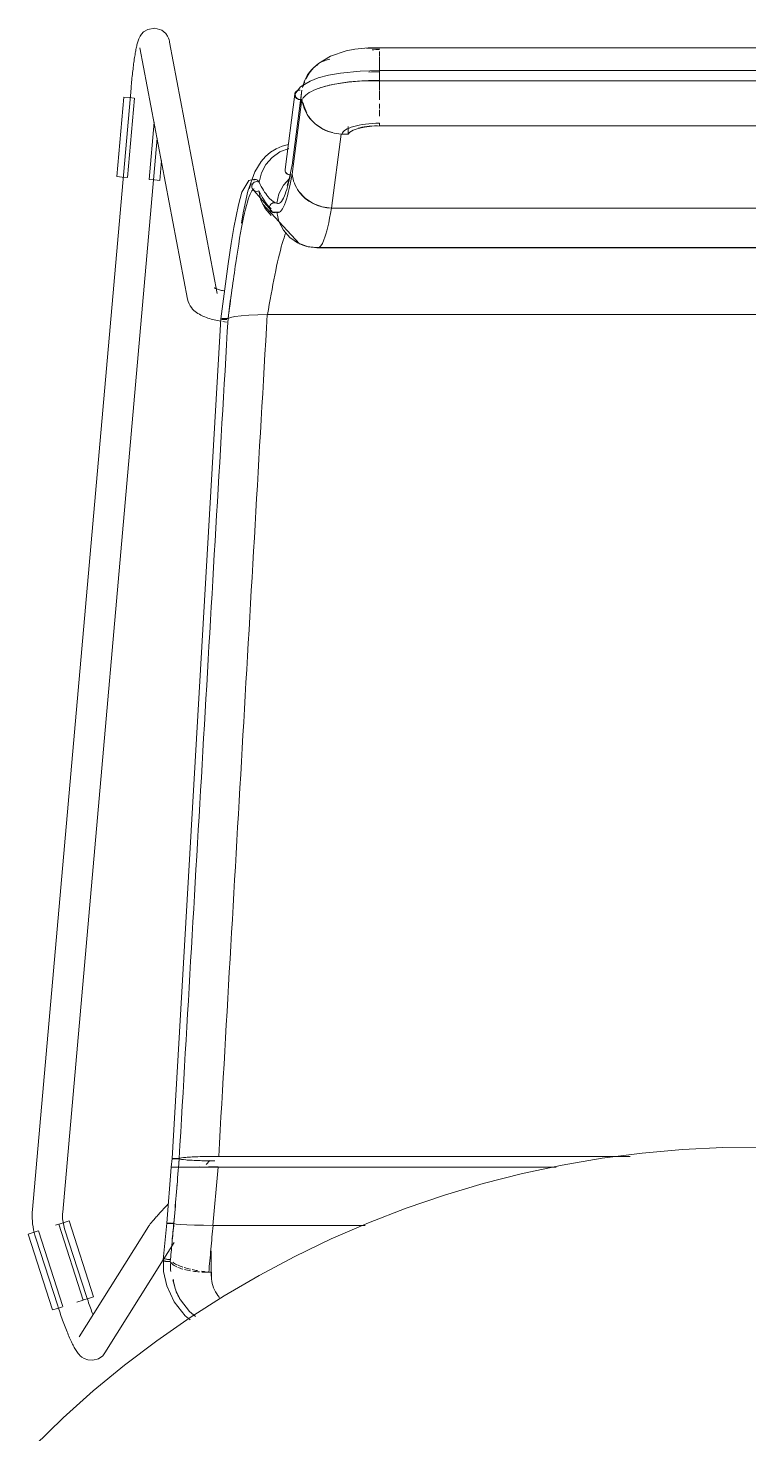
# Model space of a CAD drawing. Header units: millimetres. Extents: x 155927 to 317870, y -36033 to 97293.
# Drawn here: x 230033 to 230318, y 31394 to 31950 of the extents above; entities that cross this region are included whole.
import ezdxf

# ---------------------------------------------------------------- set-up
doc = ezdxf.new("R2010")
doc.units = ezdxf.units.MM
doc.header["$MEASUREMENT"] = 0
doc.layers.add('I-FURN', color=8, linetype='CONTINUOUS', lineweight=9)

msp = doc.modelspace()

# ---------------------------------------------------------------- linework, layer by layer
at = {"layer": 'I-FURN'}
for p, q in [((230077.47, 31946.18), (230077.26, 31945.7)), ((230077.78, 31946.74), (230077.47, 31946.18)), ((230078.26, 31947.44), (230077.78, 31946.74)), ((230079.11, 31948.35), (230078.26, 31947.44)), ((230080.77, 31949.39), (230079.11, 31948.35)), ((230083.53, 31949.88), (230080.77, 31949.39)), ((230086.28, 31949.04), (230083.53, 31949.88)), ((230086.28, 31949.04), (230087.85, 31947.72)), ((230087.85, 31947.72), (230088.6, 31946.64)), ((230088.6, 31946.64), (230088.98, 31945.84)), ((230076.01, 31940.96), (230075.92, 31940.45)), ((230076.11, 31941.46), (230076.01, 31940.96)), ((230076.2, 31941.94), (230076.11, 31941.46)), ((230076.3, 31942.4), (230076.2, 31941.94)), ((230076.4, 31942.84), (230076.3, 31942.4)), ((230076.5, 31943.27), (230076.4, 31942.84)), ((230076.6, 31943.68), (230076.5, 31943.27)), ((230076.71, 31944.08), (230076.6, 31943.68)), ((230076.82, 31944.48), (230076.71, 31944.08)), ((230076.95, 31944.87), (230076.82, 31944.48)), ((230077.09, 31945.28), (230076.95, 31944.87)), ((230077.26, 31945.7), (230077.09, 31945.28)), ((230077.62, 31942.05), (230096.44, 31842.76)), ((230088.98, 31945.84), (230089.19, 31945.22)), ((230089.19, 31945.22), (230089.33, 31944.7)), ((230089.33, 31944.7), (230089.41, 31944.28)), ((230108.23, 31844.99), (230089.41, 31944.28)), ((230152.95, 31938.82), (230159.1, 31940.85)), ((230159.1, 31940.85), (230162.59, 31941.5)), ((230162.59, 31941.5), (230167.8, 31942.02)), ((230167.8, 31942.02), (230172.32, 31942.1)), ((230172.32, 31942.1), (230172.32, 31941.93)), ((230467.17, 31942.1), (230172.32, 31942.1)), ((230172.32, 31941.8), (230172.32, 31942.08)), ((230172.32, 31938.85), (230172.32, 31940.61)), ((230075.1, 31935.04), (230075.01, 31934.37)), ((230075.19, 31935.7), (230075.1, 31935.04)), ((230075.27, 31936.35), (230075.19, 31935.7)), ((230075.36, 31936.99), (230075.27, 31936.35)), ((230075.45, 31937.61), (230075.36, 31936.99)), ((230075.55, 31938.21), (230075.45, 31937.61)), ((230075.64, 31938.8), (230075.55, 31938.21)), ((230075.73, 31939.36), (230075.64, 31938.8)), ((230075.82, 31939.92), (230075.73, 31939.36)), ((230075.92, 31940.45), (230075.82, 31939.92)), ((230146.25, 31934.12), (230148.23, 31935.95)), ((230148.23, 31935.95), (230152.95, 31938.82)), ((230172.32, 31936), (230172.32, 31938.58)), ((230172.32, 31935.84), (230172.32, 31932.82)), ((230172.32, 31932.82), (230172.32, 31935.83)), ((230074.52, 31930.09), (230074.44, 31929.35)), ((230074.6, 31930.83), (230074.52, 31930.09)), ((230074.68, 31931.55), (230074.6, 31930.83)), ((230074.76, 31932.27), (230074.68, 31931.55)), ((230074.84, 31932.98), (230074.76, 31932.27)), ((230074.93, 31933.68), (230074.84, 31932.98)), ((230075.01, 31934.37), (230074.93, 31933.68)), ((230143.25, 31929.78), (230144.58, 31932.05)), ((230144.58, 31932.05), (230146.25, 31934.12)), ((230144.95, 31928.97), (230148.11, 31930.17)), ((230148.11, 31930.17), (230152.16, 31931.25)), ((230152.16, 31931.25), (230156.87, 31932.11)), ((230156.87, 31932.11), (230164.76, 31932.91)), ((230164.76, 31932.91), (230172.32, 31933.06)), ((230467.17, 31933.06), (230172.32, 31933.06)), ((230172.32, 31929.1), (230172.32, 31933.06)), ((230172.32, 31933.06), (230172.32, 31932.99)), ((230172.32, 31932.99), (230172.32, 31932.79)), ((230172.32, 31932.79), (230172.32, 31932.49)), ((230172.32, 31932.49), (230172.32, 31932.1)), ((230172.32, 31932.1), (230172.32, 31931.65)), ((230172.32, 31931.65), (230172.32, 31931.15)), ((230172.32, 31931.15), (230172.32, 31930.65)), ((230172.32, 31930.65), (230172.32, 31930.18)), ((230172.32, 31930.18), (230172.32, 31929.76)), ((230172.32, 31929.76), (230172.32, 31929.43)), ((230172.32, 31929.43), (230172.32, 31929.21)), ((230074.14, 31926.2), (230035.2, 31482.88)), ((230074.16, 31926.36), (230074.14, 31926.2)), ((230074.23, 31927.11), (230074.16, 31926.36)), ((230074.3, 31927.86), (230074.23, 31927.11)), ((230074.37, 31928.61), (230074.3, 31927.86)), ((230074.44, 31929.35), (230074.37, 31928.61)), ((230137.86, 31895.65), (230141.71, 31925.35)), ((230139.23, 31924.29), (230141.12, 31926.67)), ((230140.94, 31919.38), (230141.55, 31924.16)), ((230141.12, 31926.67), (230144.95, 31928.97)), ((230148.16, 31926.02), (230147.65, 31925.83)), ((230150.99, 31926.9), (230148.16, 31926.02)), ((230154.49, 31927.7), (230150.99, 31926.9)), ((230159.92, 31928.53), (230154.49, 31927.7)), ((230165.91, 31929.01), (230159.92, 31928.53)), ((230172.32, 31929.1), (230165.91, 31929.01)), ((230172.32, 31929.21), (230172.32, 31929.1)), ((230172.32, 31929.13), (230172.32, 31925.31)), ((230172.32, 31925.31), (230172.32, 31929.13)), ((230172.32, 31929.1), (230467.17, 31929.1)), ((230172.32, 31921.56), (230172.32, 31925.12)), ((230068.57, 31891.18), (230071.33, 31922.59)), ((230071.33, 31922.59), (230073.37, 31922.41)), ((230072.8, 31890.81), (230075.56, 31922.22)), ((230073.37, 31922.41), (230075.44, 31922.23)), ((230135.01, 31894.01), (230138.87, 31923.79)), ((230137.84, 31892.11), (230141.69, 31921.81)), ((230172.32, 31918.09), (230172.32, 31919.93)), ((230172.32, 31917.61), (230172.32, 31916.12)), ((230172.32, 31915.11), (230172.32, 31916.13)), ((230083.24, 31912.67), (230081.25, 31890.07)), ((230153.39, 31878.73), (230157.25, 31908.01)), ((230157.25, 31908.01), (230159.97, 31907.94)), ((230159.97, 31910.95), (230159.97, 31907.94)), ((230159.97, 31907.94), (230160.6, 31908.8)), ((230160.6, 31908.8), (230161.96, 31909.59)), ((230161.96, 31909.59), (230163.94, 31910.26)), ((230163.94, 31910.26), (230166.43, 31910.77)), ((230166.43, 31910.77), (230169.28, 31911.09)), ((230169.28, 31911.09), (230172.32, 31911.2)), ((230467.17, 31911.26), (230172.32, 31911.26)), ((230172.32, 31911.2), (230467.17, 31911.2)), ((230047.15, 31481.83), (230084.44, 31906.33)), ((230131.45, 31902.18), (230129.25, 31900.8)), ((230133.82, 31903.2), (230131.45, 31902.18)), ((230136.47, 31902.35), (230132.95, 31900.95)), ((230136.33, 31903.86), (230133.82, 31903.2)), ((230085.48, 31889.7), (230086.17, 31897.59)), ((230125.54, 31897.15), (230123.04, 31893.04)), ((230127.28, 31899.12), (230125.54, 31897.15)), ((230129.25, 31900.8), (230127.28, 31899.12)), ((230129.87, 31898.78), (230127.39, 31895.95)), ((230132.95, 31900.95), (230129.87, 31898.78)), ((230136.61, 31890.14), (230137.99, 31896.43)), ((230070.61, 31891), (230068.57, 31891.18)), ((230072.68, 31890.82), (230070.61, 31891)), ((230123.04, 31893.04), (230120.36, 31885.41)), ((230125.65, 31892.63), (230124.74, 31889)), ((230127.39, 31895.95), (230125.65, 31892.63)), ((230136.86, 31890.61), (230134.35, 31887.74)), ((230135.06, 31894.25), (230135, 31893.78)), ((230135, 31893.78), (230135.07, 31893.31)), ((230135.25, 31894.69), (230135.06, 31894.25)), ((230135.07, 31893.31), (230135.25, 31892.87)), ((230135.25, 31892.87), (230135.55, 31892.49)), ((230135.55, 31892.49), (230135.93, 31892.19)), ((230135.93, 31892.19), (230136.38, 31891.99)), ((230136.38, 31891.99), (230136.88, 31891.91)), ((230136.88, 31891.91), (230137.37, 31891.95)), ((230083.44, 31889.88), (230081.37, 31890.06)), ((230085.48, 31889.7), (230083.44, 31889.88)), ((230116.56, 31880.05), (230117.97, 31885.05)), ((230117.97, 31885.05), (230120.74, 31889.69)), ((230120.36, 31885.41), (230118.47, 31876.89)), ((230120.74, 31889.69), (230122.92, 31890.22)), ((230121.87, 31887.3), (230121.95, 31887.78)), ((230121.94, 31887.78), (230121.87, 31887.3)), ((230121.93, 31886.81), (230121.87, 31887.3)), ((230121.87, 31887.3), (230121.93, 31886.81)), ((230122.11, 31886.35), (230121.93, 31886.81)), ((230121.93, 31886.81), (230122.11, 31886.35)), ((230122.14, 31888.23), (230121.94, 31887.78)), ((230121.95, 31887.78), (230122.14, 31888.23)), ((230122.07, 31886.44), (230130.19, 31877.02)), ((230122.22, 31886.17), (230122.09, 31886.38)), ((230122.4, 31885.95), (230122.11, 31886.35)), ((230122.11, 31886.35), (230122.4, 31885.95)), ((230122.14, 31888.23), (230122.44, 31888.63)), ((230122.44, 31888.63), (230122.14, 31888.23)), ((230122.78, 31885.63), (230122.4, 31885.95)), ((230122.4, 31885.95), (230122.78, 31885.63)), ((230122.82, 31888.94), (230122.44, 31888.63)), ((230122.44, 31888.63), (230122.83, 31888.93)), ((230123.23, 31885.42), (230122.78, 31885.63)), ((230122.78, 31885.63), (230123.23, 31885.42)), ((230123.28, 31889.13), (230122.82, 31888.94)), ((230122.83, 31888.93), (230123.28, 31889.13)), ((230122.92, 31890.22), (230123.84, 31889.92)), ((230123.72, 31885.33), (230123.23, 31885.42)), ((230123.23, 31885.42), (230123.72, 31885.33)), ((230123.77, 31889.21), (230123.28, 31889.13)), ((230123.28, 31889.13), (230123.78, 31889.2)), ((230124.22, 31885.36), (230123.72, 31885.33)), ((230123.72, 31885.33), (230124.22, 31885.36)), ((230124.27, 31889.16), (230123.77, 31889.21)), ((230123.78, 31889.2), (230124.27, 31889.16)), ((230124.69, 31885.51), (230124.22, 31885.36)), ((230124.22, 31885.36), (230124.69, 31885.51)), ((230124.27, 31889.16), (230124.74, 31889)), ((230124.74, 31889), (230124.27, 31889.16)), ((230125.48, 31881.9), (230124.69, 31885.51)), ((230124.69, 31885.51), (230125.48, 31881.9)), ((230124.74, 31889), (230124.76, 31889.09)), ((230134.35, 31887.74), (230132.6, 31884.34)), ((230135.86, 31887.71), (230136.61, 31890.14)), ((230140.47, 31885.34), (230142.96, 31882.6)), ((230114.76, 31871.03), (230116.56, 31880.05)), ((230127.13, 31878.58), (230125.48, 31881.9)), ((230125.48, 31881.9), (230127.12, 31878.57)), ((230126.18, 31880.25), (230140.78, 31864.55)), ((230128.93, 31879.37), (230129.12, 31879.83)), ((230129.12, 31879.83), (230128.93, 31879.37)), ((230129.12, 31879.83), (230129.41, 31880.23)), ((230129.41, 31880.23), (230129.12, 31879.83)), ((230129.79, 31880.55), (230129.41, 31880.23)), ((230129.41, 31880.23), (230129.8, 31880.54)), ((230130.24, 31880.75), (230129.79, 31880.55)), ((230129.8, 31880.54), (230130.25, 31880.74)), ((230130.73, 31880.83), (230130.24, 31880.75)), ((230130.25, 31880.74), (230130.74, 31880.83)), ((230131.23, 31880.79), (230130.73, 31880.83)), ((230130.74, 31880.83), (230131.23, 31880.79)), ((230131.02, 31880.91), (230131.46, 31880.73)), ((230131.23, 31880.79), (230131.7, 31880.63)), ((230131.7, 31880.63), (230131.23, 31880.79)), ((230132.6, 31884.34), (230131.7, 31880.63)), ((230142.96, 31882.6), (230146.07, 31880.52)), ((230146.07, 31880.52), (230149.62, 31879.21)), ((230118.47, 31876.89), (230117.74, 31872.83)), ((230127.12, 31878.57), (230129.52, 31875.74)), ((230129.52, 31875.74), (230127.13, 31878.58)), ((230128.86, 31878.88), (230128.93, 31879.37)), ((230128.93, 31879.37), (230128.86, 31878.88)), ((230128.93, 31878.39), (230128.86, 31878.88)), ((230128.86, 31878.88), (230128.93, 31878.39)), ((230129.12, 31877.92), (230128.93, 31878.39)), ((230128.93, 31878.39), (230129.12, 31877.92)), ((230129.41, 31877.52), (230129.12, 31877.92)), ((230129.12, 31877.92), (230129.41, 31877.52)), ((230129.8, 31877.21), (230129.41, 31877.52)), ((230129.41, 31877.52), (230129.79, 31877.21)), ((230129.79, 31877.21), (230130.24, 31877)), ((230130.25, 31877.01), (230129.8, 31877.21)), ((230129.89, 31877.15), (230132.77, 31877.11)), ((230130.24, 31877), (230130.73, 31876.92)), ((230130.74, 31876.92), (230130.25, 31877.01)), ((230130.73, 31876.92), (230131.23, 31876.96)), ((230131.23, 31876.96), (230130.74, 31876.92)), ((230131.7, 31877.12), (230131.23, 31876.96)), ((230131.23, 31876.96), (230131.7, 31877.12)), ((230131.7, 31877.12), (230132.6, 31873.41)), ((230149.62, 31879.21), (230153.39, 31878.73)), ((230486.1, 31878.73), (230153.39, 31878.73)), ((230153.39, 31878.73), (230486.1, 31878.73)), ((230113.72, 31864.72), (230114.76, 31871.03)), ((230134.35, 31870.02), (230132.6, 31873.41)), ((230132.6, 31873.41), (230134.35, 31870.01)), ((230136.86, 31867.15), (230134.35, 31870.02)), ((230134.35, 31870.01), (230136.86, 31867.14)), ((230112.54, 31856.7), (230113.72, 31864.72)), ((230140, 31864.98), (230136.86, 31867.15)), ((230136.86, 31867.14), (230139.99, 31864.97)), ((230139.68, 31865.15), (230144.14, 31863.42)), ((230139.99, 31864.97), (230143.56, 31863.6)), ((230143.56, 31863.61), (230140, 31864.98)), ((230140.78, 31864.55), (230142.7, 31863.85)), ((230147.35, 31863.13), (230143.56, 31863.61)), ((230143.56, 31863.6), (230147.35, 31863.13)), ((230144.14, 31863.42), (230147.89, 31862.98)), ((230492.14, 31863.13), (230147.35, 31863.13)), ((230147.35, 31863.13), (230492.14, 31863.13)), ((230147.89, 31862.98), (230452.69, 31862.98)), ((230111.19, 31846.77), (230112.54, 31856.7)), ((230107.01, 31847.22), (230107.03, 31847.21)), ((230107.03, 31847.21), (230107.11, 31847.16)), ((230107.11, 31847.16), (230107.19, 31847.12)), ((230107.19, 31847.12), (230107.35, 31847.04)), ((230107.35, 31847.04), (230107.54, 31846.96)), ((230107.54, 31846.96), (230107.77, 31846.86)), ((230107.77, 31846.86), (230108.04, 31846.76)), ((230108.04, 31846.76), (230108.34, 31846.65)), ((230108.34, 31846.65), (230108.68, 31846.54)), ((230108.68, 31846.54), (230109.05, 31846.44)), ((230109.05, 31846.44), (230109.44, 31846.33)), ((230109.44, 31846.33), (230109.86, 31846.22)), ((230109.63, 31834.91), (230111.19, 31846.77)), ((230109.86, 31846.22), (230110.31, 31846.12)), ((230110.31, 31846.12), (230110.78, 31846.02)), ((230096.44, 31842.76), (230096.7, 31841.77)), ((230096.7, 31841.77), (230097.06, 31840.88)), ((230097.06, 31840.88), (230097.5, 31840.09)), ((230110.78, 31846.02), (230111.27, 31845.92)), ((230097.5, 31840.09), (230097.98, 31839.4)), ((230097.98, 31839.4), (230098.49, 31838.8)), ((230098.49, 31838.8), (230099.01, 31838.28)), ((230099.01, 31838.28), (230099.54, 31837.83)), ((230099.54, 31837.83), (230100.07, 31837.43)), ((230100.07, 31837.43), (230100.61, 31837.07)), ((230100.61, 31837.07), (230101.15, 31836.75)), ((230101.15, 31836.75), (230101.68, 31836.46)), ((230101.68, 31836.46), (230102.24, 31836.18)), ((230102.24, 31836.18), (230102.8, 31835.93)), ((230102.8, 31835.93), (230103.37, 31835.7)), ((230103.37, 31835.7), (230103.95, 31835.48)), ((230103.95, 31835.48), (230104.54, 31835.27)), ((230104.54, 31835.27), (230105.15, 31835.08)), ((230105.15, 31835.08), (230105.76, 31834.89)), ((230109.7, 31834.97), (230109.63, 31834.91)), ((230109.63, 31834.91), (230109.7, 31834.97)), ((230109.9, 31835.02), (230109.7, 31834.97)), ((230109.7, 31834.97), (230109.89, 31835.02)), ((230109.89, 31835.02), (230110.19, 31835.06)), ((230110.2, 31835.06), (230109.9, 31835.02)), ((230110.19, 31835.06), (230110.58, 31835.09)), ((230110.58, 31835.09), (230110.2, 31835.06)), ((230111.04, 31835.11), (230110.58, 31835.09)), ((230110.58, 31835.09), (230111.03, 31835.11)), ((230111.03, 31835.11), (230111.53, 31835.12)), ((230111.53, 31835.12), (230111.04, 31835.11)), ((230112.03, 31835.12), (230111.53, 31835.12)), ((230111.53, 31835.12), (230112.02, 31835.12)), ((230112.02, 31835.12), (230112.5, 31835.1)), ((230112.5, 31835.1), (230112.03, 31835.12)), ((230113.4, 31835.5), (230112.5, 31835.1)), ((230112.5, 31835.1), (230113.4, 31835.5)), ((230115.15, 31835.87), (230113.4, 31835.5)), ((230113.4, 31835.5), (230115.14, 31835.87)), ((230115.14, 31835.87), (230117.61, 31836.18)), ((230117.64, 31836.18), (230115.15, 31835.87)), ((230117.64, 31836.18), (230120.69, 31836.42)), ((230120.74, 31836.42), (230117.64, 31836.18)), ((230120.74, 31836.42), (230124.21, 31836.57)), ((230124.28, 31836.57), (230120.74, 31836.42)), ((230124.28, 31836.57), (230127.97, 31836.63)), ((230128.05, 31836.63), (230124.28, 31836.57)), ((230511.45, 31836.63), (230128.05, 31836.63)), ((230128.05, 31836.63), (230511.45, 31836.63)), ((230109.63, 31834.91), (230090.34, 31503)), ((230105.76, 31834.89), (230106.39, 31834.72)), ((230106.39, 31834.72), (230107.04, 31834.56)), ((230107.04, 31834.56), (230107.69, 31834.41)), ((230107.69, 31834.41), (230108.36, 31834.26)), ((230108.36, 31834.26), (230109.04, 31834.13)), ((230109.04, 31834.13), (230109.73, 31834)), ((230109.63, 31834.91), (230109.69, 31834.86)), ((230109.69, 31834.86), (230109.63, 31834.91)), ((230109.69, 31834.86), (230109.88, 31834.81)), ((230109.87, 31834.81), (230109.69, 31834.86)), ((230110.16, 31834.76), (230109.87, 31834.81)), ((230109.88, 31834.81), (230110.17, 31834.76)), ((230110.54, 31834.73), (230110.16, 31834.76)), ((230110.17, 31834.76), (230110.55, 31834.73)), ((230110.44, 31833.89), (230111.15, 31833.78)), ((230110.99, 31834.71), (230110.54, 31834.73)), ((230110.55, 31834.73), (230111, 31834.71)), ((230111.49, 31834.7), (230110.99, 31834.71)), ((230111, 31834.71), (230111.49, 31834.7)), ((230111.15, 31833.78), (230111.88, 31833.68)), ((230111.49, 31834.7), (230111.99, 31834.7)), ((230111.99, 31834.7), (230111.49, 31834.7)), ((230308.07, 31507.42), (230292.09, 31506.64)), ((230324.06, 31507.57), (230308.07, 31507.42)), ((230090.07, 31499.64), (230090.34, 31503)), ((230090.41, 31503.03), (230090.34, 31503)), ((230090.34, 31503), (230090.41, 31502.97)), ((230090.59, 31503.06), (230090.41, 31503.03)), ((230090.41, 31502.97), (230090.6, 31502.95)), ((230090.89, 31503.08), (230090.59, 31503.06)), ((230090.6, 31502.95), (230090.89, 31502.93)), ((230091.27, 31503.1), (230090.89, 31503.08)), ((230090.89, 31502.93), (230091.28, 31502.91)), ((230091.72, 31503.11), (230091.27, 31503.1)), ((230091.28, 31502.91), (230091.73, 31502.9)), ((230092.21, 31503.11), (230091.72, 31503.11)), ((230091.73, 31502.9), (230092.22, 31502.89)), ((230092.71, 31503.11), (230092.21, 31503.11)), ((230092.22, 31502.89), (230092.71, 31502.89)), ((230093.18, 31503.1), (230092.71, 31503.11)), ((230092.71, 31502.89), (230093.18, 31502.9)), ((230094.06, 31503.31), (230093.18, 31503.1)), ((230093.18, 31502.9), (230094.08, 31502.69)), ((230095.81, 31503.51), (230094.06, 31503.31)), ((230094.08, 31502.69), (230095.84, 31502.5)), ((230098.32, 31503.67), (230095.81, 31503.51)), ((230095.84, 31502.5), (230098.33, 31502.34)), ((230101.45, 31503.79), (230098.32, 31503.67)), ((230098.33, 31502.34), (230101.45, 31502.21)), ((230105.01, 31503.87), (230101.45, 31503.79)), ((230101.45, 31502.21), (230105, 31502.14)), ((230105.31, 31502.26), (230103.83, 31500.73)), ((230105, 31502.14), (230107.26, 31502.11)), ((230108.79, 31503.9), (230105.01, 31503.87)), ((230271.39, 31503.9), (230108.79, 31503.9)), ((230108.79, 31503.9), (230271.39, 31503.9)), ((230260.29, 31503.15), (230244.52, 31500.45)), ((230276.15, 31505.21), (230260.29, 31503.15)), ((230292.09, 31506.64), (230276.15, 31505.21)), ((230090.07, 31499.64), (230088.24, 31477.44)), ((230090.07, 31499.64), (230090.14, 31499.65)), ((230090.13, 31499.65), (230090.07, 31499.64)), ((230090.14, 31499.64), (230090.07, 31499.64)), ((230090.07, 31499.64), (230090.13, 31499.64)), ((230090.62, 31499.64), (230090.32, 31499.64)), ((230090.32, 31499.64), (230090.61, 31499.64)), ((230090.61, 31499.64), (230090.99, 31499.64)), ((230090.62, 31499.65), (230091, 31499.65)), ((230091, 31499.65), (230090.62, 31499.65)), ((230091, 31499.64), (230090.62, 31499.64)), ((230090.99, 31499.64), (230091.45, 31499.64)), ((230091, 31499.65), (230091.46, 31499.65)), ((230091.45, 31499.65), (230091, 31499.65)), ((230091.45, 31499.64), (230091, 31499.64)), ((230091.94, 31499.65), (230091.45, 31499.65)), ((230091.94, 31499.64), (230091.45, 31499.64)), ((230091.45, 31499.64), (230091.94, 31499.64)), ((230091.46, 31499.65), (230091.95, 31499.65)), ((230092.44, 31499.65), (230091.94, 31499.65)), ((230092.44, 31499.64), (230091.94, 31499.64)), ((230091.94, 31499.64), (230092.43, 31499.64)), ((230091.95, 31499.65), (230092.44, 31499.65)), ((230092.43, 31499.64), (230092.9, 31499.64)), ((230092.44, 31499.65), (230092.91, 31499.65)), ((230092.91, 31499.65), (230092.44, 31499.65)), ((230092.91, 31499.64), (230092.44, 31499.64)), ((230092.9, 31499.64), (230093.79, 31499.62)), ((230093.79, 31499.62), (230092.91, 31499.64)), ((230095.54, 31499.61), (230093.79, 31499.62)), ((230093.79, 31499.62), (230095.54, 31499.61)), ((230093.81, 31499.67), (230095.56, 31499.68)), ((230095.56, 31499.68), (230093.81, 31499.67)), ((230098.04, 31499.6), (230095.54, 31499.61)), ((230095.54, 31499.61), (230098.04, 31499.6)), ((230095.56, 31499.68), (230098.06, 31499.69)), ((230098.06, 31499.69), (230095.56, 31499.68)), ((230098.04, 31499.6), (230101.17, 31499.59)), ((230101.17, 31499.59), (230098.05, 31499.6)), ((230098.06, 31499.69), (230101.18, 31499.7)), ((230101.18, 31499.7), (230098.06, 31499.69)), ((230101.17, 31499.59), (230104.74, 31499.58)), ((230104.74, 31499.58), (230101.18, 31499.59)), ((230104.74, 31499.71), (230108.52, 31499.71)), ((230108.52, 31499.71), (230104.74, 31499.71)), ((230108.53, 31499.58), (230104.74, 31499.58)), ((230104.74, 31499.58), (230108.53, 31499.58)), ((230242.17, 31499.58), (230108.53, 31499.58)), ((230108.53, 31499.58), (230242.17, 31499.58)), ((230228.87, 31497.13), (230213.36, 31493.19)), ((230244.52, 31500.45), (230228.87, 31497.13)), ((230213.36, 31493.19), (230198.03, 31488.62)), ((230088.27, 31484.48), (230088.71, 31484.95)), ((230198.03, 31488.62), (230182.89, 31483.45)), ((230035.12, 31481.74), (230035.09, 31480.6)), ((230035.09, 31480.6), (230035.1, 31479.46)), ((230035.1, 31479.46), (230035.16, 31478.32)), ((230035.19, 31482.88), (230035.12, 31481.74)), ((230047.09, 31480.48), (230047.1, 31481.14)), ((230047.09, 31479.81), (230047.09, 31480.48)), ((230047.13, 31479.15), (230047.09, 31479.81)), ((230047.1, 31481.14), (230047.15, 31481.8)), ((230047.15, 31481.8), (230047.15, 31481.83)), ((230083.25, 31479), (230083.52, 31479.3)), ((230083.52, 31479.3), (230083.81, 31479.63)), ((230083.81, 31479.63), (230084.11, 31479.96)), ((230084.11, 31479.96), (230084.43, 31480.31)), ((230084.43, 31480.31), (230084.76, 31480.68)), ((230084.76, 31480.68), (230085.1, 31481.06)), ((230085.1, 31481.06), (230085.46, 31481.45)), ((230085.46, 31481.45), (230085.82, 31481.85)), ((230085.82, 31481.85), (230086.2, 31482.26)), ((230086.2, 31482.26), (230086.6, 31482.69)), ((230086.6, 31482.69), (230087, 31483.12)), ((230087, 31483.12), (230087.41, 31483.57)), ((230087.41, 31483.57), (230087.84, 31484.02)), ((230087.84, 31484.02), (230088.27, 31484.48)), ((230182.89, 31483.45), (230167.97, 31477.68)), ((230033.48, 31473.2), (230035.43, 31473.83)), ((230035.16, 31478.32), (230035.27, 31477.18)), ((230035.27, 31477.18), (230035.42, 31476.05)), ((230035.42, 31476.05), (230035.61, 31474.92)), ((230035.43, 31473.83), (230037.41, 31474.46)), ((230035.61, 31474.92), (230035.85, 31473.8)), ((230035.85, 31473.8), (230036.14, 31472.7)), ((230047.21, 31444.49), (230037.52, 31474.5)), ((230044.33, 31476.7), (230045.5, 31477.07)), ((230045.59, 31477.11), (230055.28, 31447.1)), ((230045.71, 31477.14), (230047.68, 31477.78)), ((230047.19, 31478.49), (230047.13, 31479.15)), ((230047.28, 31477.84), (230047.19, 31478.49)), ((230047.4, 31477.19), (230047.28, 31477.84)), ((230047.54, 31476.54), (230047.4, 31477.19)), ((230047.7, 31475.9), (230047.54, 31476.54)), ((230047.68, 31477.78), (230049.64, 31478.41)), ((230047.9, 31475.26), (230047.7, 31475.9)), ((230056.61, 31448.45), (230047.9, 31475.26)), ((230059.33, 31448.41), (230049.64, 31478.41)), ((230080.99, 31476.18), (230053.68, 31432.59)), ((230080.99, 31476.18), (230081.2, 31476.5)), ((230081.2, 31476.5), (230081.39, 31476.76)), ((230081.39, 31476.76), (230081.56, 31476.99)), ((230081.56, 31476.99), (230081.73, 31477.21)), ((230081.73, 31477.21), (230081.91, 31477.43)), ((230081.91, 31477.43), (230082.1, 31477.66)), ((230082.1, 31477.66), (230082.31, 31477.9)), ((230082.31, 31477.9), (230082.52, 31478.16)), ((230082.52, 31478.16), (230082.75, 31478.42)), ((230082.75, 31478.42), (230082.99, 31478.7)), ((230082.99, 31478.7), (230083.25, 31479)), ((230088.24, 31477.44), (230086.82, 31462.95)), ((230088.3, 31477.47), (230088.24, 31477.44)), ((230088.24, 31477.44), (230088.31, 31477.47)), ((230088.31, 31477.42), (230088.24, 31477.44)), ((230088.24, 31477.44), (230088.31, 31477.42)), ((230088.49, 31477.49), (230088.3, 31477.47)), ((230088.31, 31477.47), (230088.49, 31477.49)), ((230088.31, 31477.42), (230088.5, 31477.39)), ((230088.78, 31477.51), (230088.49, 31477.49)), ((230088.49, 31477.49), (230088.79, 31477.51)), ((230088.5, 31477.39), (230088.79, 31477.37)), ((230088.8, 31477.37), (230088.5, 31477.39)), ((230089.16, 31477.53), (230088.78, 31477.51)), ((230088.79, 31477.51), (230089.17, 31477.53)), ((230088.79, 31477.37), (230089.18, 31477.35)), ((230089.18, 31477.35), (230088.8, 31477.37)), ((230089.62, 31477.54), (230089.16, 31477.53)), ((230089.17, 31477.53), (230089.62, 31477.54)), ((230089.18, 31477.35), (230089.63, 31477.34)), ((230089.63, 31477.34), (230089.18, 31477.35)), ((230090.11, 31477.55), (230089.62, 31477.54)), ((230089.62, 31477.54), (230090.11, 31477.55)), ((230089.63, 31477.34), (230090.12, 31477.34)), ((230090.13, 31477.34), (230089.63, 31477.34)), ((230090.12, 31477.34), (230090.62, 31477.34)), ((230090.62, 31477.34), (230090.13, 31477.34)), ((230091.08, 31477.54), (230090.6, 31477.54)), ((230090.61, 31477.54), (230091.08, 31477.54)), ((230090.62, 31477.34), (230091.09, 31477.35)), ((230091.09, 31477.35), (230090.62, 31477.34)), ((230091.98, 31477.16), (230091.09, 31477.35)), ((230091.09, 31477.35), (230091.98, 31477.16)), ((230093.7, 31476.98), (230091.98, 31477.16)), ((230091.98, 31477.16), (230093.72, 31476.98)), ((230096.15, 31476.83), (230093.71, 31476.98)), ((230093.72, 31476.98), (230096.19, 31476.83)), ((230099.23, 31476.71), (230096.19, 31476.83)), ((230096.19, 31476.83), (230099.29, 31476.71)), ((230102.73, 31476.64), (230099.29, 31476.71)), ((230099.29, 31476.71), (230102.73, 31476.64)), ((230106.47, 31476.61), (230102.82, 31476.64)), ((230102.83, 31476.64), (230106.59, 31476.61)), ((230106.59, 31476.61), (230166.7, 31476.61)), ((230166.7, 31476.61), (230106.59, 31476.61)), ((230167.97, 31477.68), (230153.29, 31471.31)), ((230043.17, 31443.19), (230033.48, 31473.2)), ((230036.14, 31472.7), (230036.47, 31471.6)), ((230036.47, 31471.6), (230036.48, 31471.56)), ((230036.48, 31471.56), (230045.19, 31444.75)), ((230087.12, 31463.36), (230091.16, 31469.8)), ((230153.29, 31471.31), (230138.88, 31464.36)), ((230063.85, 31426.22), (230086.89, 31462.99)), ((230087.03, 31458.38), (230086.94, 31463.84)), ((230105.88, 31466.57), (230105.88, 31456.82)), ((230138.88, 31464.36), (230124.75, 31456.85)), ((230088.24, 31452.74), (230087.03, 31458.38)), ((230105.94, 31458.06), (230104.89, 31458.06)), ((230091.14, 31446.42), (230088.24, 31452.74)), ((230124.75, 31456.85), (230110.94, 31448.77)), ((230052.71, 31446.27), (230055.19, 31447.07)), ((230057.37, 31447.77), (230055.4, 31447.14)), ((230056.71, 31448.12), (230056.61, 31448.45)), ((230056.94, 31447.43), (230056.71, 31448.12)), ((230057.17, 31446.74), (230056.94, 31447.43)), ((230057.4, 31446.06), (230057.17, 31446.74)), ((230059.33, 31448.41), (230057.37, 31447.77)), ((230057.64, 31445.38), (230057.4, 31446.06)), ((230095.48, 31440.89), (230091.14, 31446.42)), ((230093.72, 31447.13), (230091.81, 31450.82)), ((230097.21, 31442.56), (230093.72, 31447.13)), ((230110.94, 31448.77), (230097.47, 31440.15)), ((230045.12, 31443.82), (230043.17, 31443.19)), ((230047.1, 31444.46), (230045.12, 31443.82)), ((230045.34, 31444.29), (230045.19, 31444.75)), ((230045.59, 31443.55), (230045.34, 31444.29)), ((230045.83, 31442.81), (230045.59, 31443.55)), ((230046.08, 31442.08), (230045.83, 31442.81)), ((230046.33, 31441.35), (230046.08, 31442.08)), ((230046.59, 31440.63), (230046.33, 31441.35)), ((230046.84, 31439.91), (230046.59, 31440.63)), ((230057.87, 31444.71), (230057.64, 31445.38)), ((230058.11, 31444.04), (230057.87, 31444.71)), ((230058.34, 31443.38), (230058.11, 31444.04)), ((230058.58, 31442.74), (230058.34, 31443.38)), ((230058.81, 31442.1), (230058.58, 31442.74)), ((230059.05, 31441.48), (230058.81, 31442.1)), ((230097.53, 31439.25), (230095.48, 31440.89)), ((230099.56, 31440.6), (230097.21, 31442.56)), ((230047.09, 31439.21), (230046.84, 31439.91)), ((230047.35, 31438.51), (230047.09, 31439.21)), ((230047.6, 31437.82), (230047.35, 31438.51)), ((230047.86, 31437.14), (230047.6, 31437.82)), ((230048.11, 31436.48), (230047.86, 31437.14)), ((230048.37, 31435.82), (230048.11, 31436.48)), ((230048.62, 31435.18), (230048.37, 31435.82)), ((230048.87, 31434.56), (230048.62, 31435.18)), ((230097.47, 31440.15), (230084.35, 31430.99)), ((230049.12, 31433.95), (230048.87, 31434.56)), ((230049.36, 31433.35), (230049.12, 31433.95)), ((230049.61, 31432.77), (230049.36, 31433.35)), ((230049.85, 31432.21), (230049.61, 31432.77)), ((230050.09, 31431.67), (230049.85, 31432.21)), ((230050.33, 31431.14), (230050.09, 31431.67)), ((230050.56, 31430.63), (230050.33, 31431.14)), ((230050.8, 31430.14), (230050.56, 31430.63)), ((230051.03, 31429.66), (230050.8, 31430.14)), ((230051.26, 31429.21), (230051.03, 31429.66)), ((230084.35, 31430.99), (230071.6, 31421.32)), ((230051.49, 31428.77), (230051.26, 31429.21)), ((230051.72, 31428.34), (230051.49, 31428.77)), ((230051.95, 31427.93), (230051.72, 31428.34)), ((230052.18, 31427.53), (230051.95, 31427.93)), ((230052.42, 31427.14), (230052.18, 31427.53)), ((230052.68, 31426.75), (230052.42, 31427.14)), ((230052.96, 31426.36), (230052.68, 31426.75)), ((230053.27, 31425.96), (230052.96, 31426.36)), ((230053.64, 31425.53), (230053.27, 31425.96)), ((230054.1, 31425.07), (230053.64, 31425.53)), ((230054.73, 31424.55), (230054.1, 31425.07)), ((230055.65, 31423.98), (230054.73, 31424.55)), ((230057.03, 31423.46), (230055.65, 31423.98)), ((230061.23, 31423.87), (230059, 31423.29)), ((230062.96, 31425.1), (230061.23, 31423.87)), ((230062.96, 31425.1), (230063.85, 31426.22)), ((230059, 31423.29), (230057.03, 31423.46)), ((230071.6, 31421.32), (230059.25, 31411.15)), ((230059.25, 31411.15), (230047.32, 31400.49)), ((230047.32, 31400.49), (230035.83, 31389.36))]:
    msp.add_line(p, q, dxfattribs=at)
for centre, major_axis, ratio, start_param, end_param in [((230172.32, 31937.82), (-12.4, 0), 0.287441, 4.712389, 4.950404), ((230172.32, 31926.35), (0, -15.75), 0.000004, 5.8107, 5.99294), ((230136.96, 31893.78), (-1.96, 0), 0.955139, 5.775592, 8.064923), ((230153.52, 31893.8), (-15.78, 0), 0.955139, 0.112537, 0.595753), ((230153.52, 31893.8), (-15.78, 0), 0.955139, 0.595876, 1.562553)]:
    msp.add_ellipse(centre, major_axis=major_axis, ratio=ratio, start_param=start_param, end_param=end_param, dxfattribs=at)
for points in [[(230167.35, 31941.79), (230168.93, 31941.94), (230170.61, 31942.01), (230172.32, 31942.01)], [(230152.72, 31937.65), (230151.76, 31937.39), (230150.83, 31937.05), (230149.93, 31936.62)], [(230168.06, 31932.51), (230169.47, 31932.55), (230170.89, 31932.55), (230172.32, 31932.53)], [(230141.89, 31921.8), (230142.24, 31922.53), (230143.55, 31923.93), (230147.25, 31925.83), (230152.32, 31927.36), (230158.46, 31928.47), (230165.32, 31929.1), (230169.97, 31929.17), (230172.32, 31929.13)], [(230142.17, 31926.76), (230142.33, 31927.42), (230142.53, 31928.06), (230142.77, 31928.7)], [(230141.42, 31921.65), (230141.34, 31921.64), (230141.18, 31921.62), (230141.01, 31921.62), (230140.93, 31921.63)], [(230141.69, 31921.81), (230141.83, 31920.57), (230142.42, 31918.19), (230144.18, 31914.85), (230146.71, 31912.01), (230149.85, 31909.82), (230153.45, 31908.41), (230155.96, 31908.05), (230157.25, 31908.01)], [(230143.67, 31916.3), (230142.97, 31917.56), (230142.57, 31918.92), (230142.23, 31920.3)], [(230157.5, 31908.02), (230157.75, 31909.13), (230161.14, 31911.3), (230168.53, 31912.27), (230172.32, 31912.32)], [(230171.48, 31911.25), (230168.7, 31911.19), (230165.56, 31910.92), (230163.94, 31910.31)], [(230137.84, 31892.11), (230136.82, 31886.6), (230134.77, 31878.54), (230132.73, 31876.57), (230131.7, 31877.12)], [(230121.67, 31888.41), (230121.41, 31887.91), (230121.15, 31887.28), (230120.9, 31886.53)], [(230124.66, 31889.12), (230123.99, 31890.08), (230123.31, 31890.35), (230122.64, 31889.79)], [(230147.35, 31863.13), (230147.53, 31863.03), (230147.71, 31862.98), (230147.89, 31862.98)], [(230113.67, 31844.27), (230113.29, 31841.24), (230112.9, 31838.17), (230112.51, 31835.11)], [(230093.18, 31503.1), (230096.4, 31558.51), (230102.84, 31669.27), (230109.28, 31779.86), (230112.5, 31835.1)], [(230118.38, 31670.39), (230121.58, 31725.85), (230124.77, 31781.27), (230127.97, 31836.63)], [(230108.79, 31503.9), (230111.99, 31559.42), (230115.19, 31614.95), (230118.38, 31670.39)], [(230093.18, 31502.9), (230092.59, 31502.89), (230091.08, 31502.89), (230090.34, 31502.97), (230090.34, 31503)], [(230093.17, 31503.1), (230093.13, 31502.53), (230093.04, 31501.37), (230092.95, 31500.21), (230092.91, 31499.64)], [(230093.18, 31502.9), (230093.14, 31502.36), (230093.05, 31501.28), (230092.96, 31500.19), (230092.91, 31499.65)], [(230091.09, 31477.35), (230091.39, 31481.06), (230092, 31488.48), (230092.6, 31495.92), (230092.9, 31499.64)], [(230107.5, 31488.09), (230107.84, 31491.92), (230108.19, 31495.75), (230108.53, 31499.58)], [(230092.29, 31492.1), (230092.32, 31492.51), (230092.35, 31492.92), (230092.39, 31493.33)], [(230091.08, 31477.54), (230091.38, 31481.18), (230091.68, 31484.83), (230091.99, 31488.49)], [(230106.47, 31476.61), (230106.81, 31480.43), (230107.16, 31484.26), (230107.5, 31488.09)], [(230091.09, 31477.35), (230090.85, 31474.82), (230090.37, 31469.79), (230089.89, 31464.84), (230089.65, 31462.4)], [(230091.08, 31477.54), (230090.84, 31475.16), (230090.61, 31472.8), (230090.37, 31470.45)], [(230106.59, 31476.61), (230106.28, 31473.48), (230105.69, 31467.23), (230105.15, 31461.09), (230104.89, 31458.06)], [(230087, 31463.7), (230087.04, 31463.65), (230087.16, 31463.56), (230087.46, 31463.43), (230087.85, 31463.31), (230088.3, 31463.22), (230088.79, 31463.15), (230089.29, 31463.12), (230089.61, 31463.12), (230089.75, 31463.13)], [(230092.2, 31460.23), (230091.51, 31460.55), (230090.36, 31461.25), (230089.8, 31462), (230089.65, 31462.4)], [(230089.69, 31461.57), (230089.7, 31460.91), (230089.74, 31460.26), (230089.8, 31459.62)], [(230089.83, 31458.4), (230089.74, 31459.21), (230089.73, 31460.04), (230089.74, 31460.87)], [(230090.66, 31462.04), (230091.07, 31461.72), (230091.59, 31461.39), (230092.23, 31461.08)], [(230092.48, 31460.97), (230093.12, 31460.67), (230093.86, 31460.4), (230094.68, 31460.13)], [(230094.63, 31459.34), (230093.9, 31459.55), (230093.27, 31459.78), (230092.67, 31460.03)], [(230095.11, 31459.98), (230095.91, 31459.73), (230096.78, 31459.5), (230097.7, 31459.28)], [(230097.68, 31458.66), (230096.84, 31458.81), (230096.04, 31458.97), (230095.3, 31459.16)], [(230098.36, 31459.13), (230099.01, 31458.99), (230099.67, 31458.85), (230100.35, 31458.73)], [(230101.17, 31458.23), (230100.27, 31458.3), (230099.39, 31458.41), (230098.54, 31458.53)], [(230102.05, 31458.48), (230102.52, 31458.41), (230103, 31458.36), (230103.48, 31458.31)], [(230104.89, 31458.06), (230103.94, 31458.07), (230103.01, 31458.1), (230102.1, 31458.16)], [(230105.88, 31456.54), (230105.87, 31457.05), (230105.89, 31457.55), (230105.94, 31458.06)], [(230090.64, 31455.09), (230090.83, 31454.39), (230091.06, 31453.69), (230091.32, 31453)]]:
    msp.add_open_spline(points, degree=3, dxfattribs=at)
for points, knots in [([(230147.97, 31935.48), (230147.57, 31935.2), (230146.2, 31934.17), (230144.19, 31932), (230142.58, 31929.15), (230142.11, 31927.21), (230141.95, 31926.44)], [0.434972, 0.434972, 0.434972, 0.434972, 0.5, 0.6666667, 0.8333333, 0.9407177, 0.9407177, 0.9407177, 0.9407177]), ([(230140.83, 31925.39), (230140.69, 31925.4), (230140.47, 31925.38), (230140.18, 31925.31), (230139.91, 31925.21), (230139.59, 31925.03), (230139.27, 31924.74), (230139.04, 31924.38), (230138.9, 31924.03), (230138.86, 31923.72), (230138.85, 31923.45), (230138.88, 31923.18), (230138.96, 31922.93), (230139.07, 31922.68), (230139.26, 31922.37), (230139.59, 31922.04), (230139.98, 31921.81), (230140.34, 31921.69), (230140.71, 31921.62), (230141.15, 31921.63), (230141.51, 31921.73), (230141.69, 31921.81)], [0.1111111, 0.1111111, 0.1111111, 0.1111111, 0.1666667, 0.1944444, 0.2222222, 0.2777778, 0.3333333, 0.3888889, 0.4444444, 0.4791667, 0.5138889, 0.5486111, 0.5833333, 0.6180556, 0.6527778, 0.7222222, 0.7916667, 0.8263889, 0.8611111, 0.9305556, 1, 1, 1, 1]), ([(230140.44, 31921.72), (230140.32, 31921.76), (230140.09, 31921.85), (230139.67, 31922.13), (230139.22, 31922.68), (230138.96, 31923.55), (230139.19, 31924.33), (230139.59, 31924.84), (230139.97, 31925.14), (230140.43, 31925.33), (230140.76, 31925.37), (230140.93, 31925.38)], [-0.8125, -0.8125, -0.8125, -0.8125, -0.765625, -0.71875, -0.625, -0.5, -0.375, -0.3125, -0.25, -0.1875, -0.125, -0.125, -0.125, -0.125]), ([(230153.72, 31908.56), (230152.48, 31908.88), (230148.96, 31910.31), (230145.66, 31912.78), (230144.52, 31914.93)], [-0.8333333, -0.8333333, -0.8333333, -0.8333333, -0.6666667, -0.3333333, -0.3333333, -0.3333333, -0.3333333]), ([(230137.15, 31892.01), (230136.36, 31888.3), (230134.54, 31881.81), (230132.73, 31880.08), (230131.7, 31880.63)], [0.1122148, 0.1122148, 0.1122148, 0.1122148, 0.5, 1, 1, 1, 1]), ([(230122.86, 31886.39), (230122.46, 31886.2), (230121.03, 31884.6), (230118.6, 31876.3), (230115.55, 31857.86), (230113.51, 31842.65), (230112.5, 31835.1)], [0.1500588, 0.1500588, 0.1500588, 0.1500588, 0.25, 0.5, 0.75, 1, 1, 1, 1]), ([(230129.57, 31878.38), (230129.12, 31878.78), (230127.49, 31880.45), (230125.86, 31883.1), (230124.69, 31885.51)], [0.303693, 0.303693, 0.303693, 0.303693, 0.5, 1, 1, 1, 1]), ([(230131.02, 31880.91), (230130.09, 31881.38), (230128, 31883.17), (230125.9, 31886.6), (230124.74, 31889)], [0.0974621, 0.0974621, 0.0974621, 0.0974621, 0.5, 1, 1, 1, 1]), ([(230147.89, 31862.98), (230148.72, 31862.98), (230150.55, 31865.36), (230152.38, 31873), (230153.39, 31878.73)], [0.0892846, 0.0892846, 0.0892846, 0.0892846, 0.5, 1, 1, 1, 1]), ([(230128.05, 31836.63), (230129.02, 31842.02), (230130.97, 31852.8), (230133.4, 31863.51), (230134.86, 31867.75), (230135.34, 31868.9)], [0, 0, 0, 0, 0.25, 0.5, 0.625, 0.625, 0.625, 0.625]), ([(230090.34, 31503), (230090.34, 31503.02), (230090.48, 31503.05), (230090.87, 31503.08), (230091.25, 31503.1), (230091.71, 31503.11), (230092.21, 31503.11), (230092.71, 31503.11), (230093.03, 31503.11), (230093.17, 31503.1)], [-0.498493, -0.498493, -0.498493, -0.498493, -0.375, -0.3125, -0.25, -0.1875, -0.125, -0.0625, 0, 0, 0, 0]), ([(230093.17, 31503.1), (230093.45, 31503.25), (230094.84, 31503.46), (230098.2, 31503.68), (230101.37, 31503.8), (230104.97, 31503.88), (230107.52, 31503.9), (230108.79, 31503.9)], [-1, -1, -1, -1, -0.666667, -0.5, -0.333333, -0.166667, 0, 0, 0, 0]), ([(230107.26, 31502.11), (230105.23, 31502.13), (230102.01, 31502.18), (230098.22, 31502.33), (230094.87, 31502.55), (230093.47, 31502.76), (230093.18, 31502.9)], [-0.9335619, -0.9335619, -0.9335619, -0.9335619, -0.6666667, -0.5, -0.3333333, 0, 0, 0, 0]), ([(230089.65, 31462.4), (230089.51, 31462.37), (230089.22, 31462.34), (230088.8, 31462.33), (230088.43, 31462.34), (230088.14, 31462.36), (230087.87, 31462.39), (230087.62, 31462.44), (230087.39, 31462.51), (230087.2, 31462.57), (230087, 31462.67), (230086.9, 31462.76), (230086.87, 31462.8)], [0, 0, 0, 0, 0.0555556, 0.1111111, 0.1666667, 0.1944444, 0.2222222, 0.2777778, 0.3055556, 0.3333333, 0.3888889, 0.4444444, 0.4444444, 0.4444444, 0.4444444]), ([(230109.05, 31448.17), (230108.28, 31449.07), (230106.35, 31452.07), (230105.72, 31455.68), (230105.94, 31458.06)], [0.5, 0.5, 0.5, 0.5, 0.6666667, 1, 1, 1, 1]), ([(230093.72, 31447.15), (230093.21, 31447.97), (230091.73, 31450.51), (230091.14, 31453.29), (230090.87, 31455.18)], [-0.4024189, -0.4024189, -0.4024189, -0.4024189, -0.3333333, -0.1940396, -0.1940396, -0.1940396, -0.1940396])]:
    msp.add_open_spline(points, degree=3, knots=knots, dxfattribs=at)

doc.saveas('drawing.dxf')
